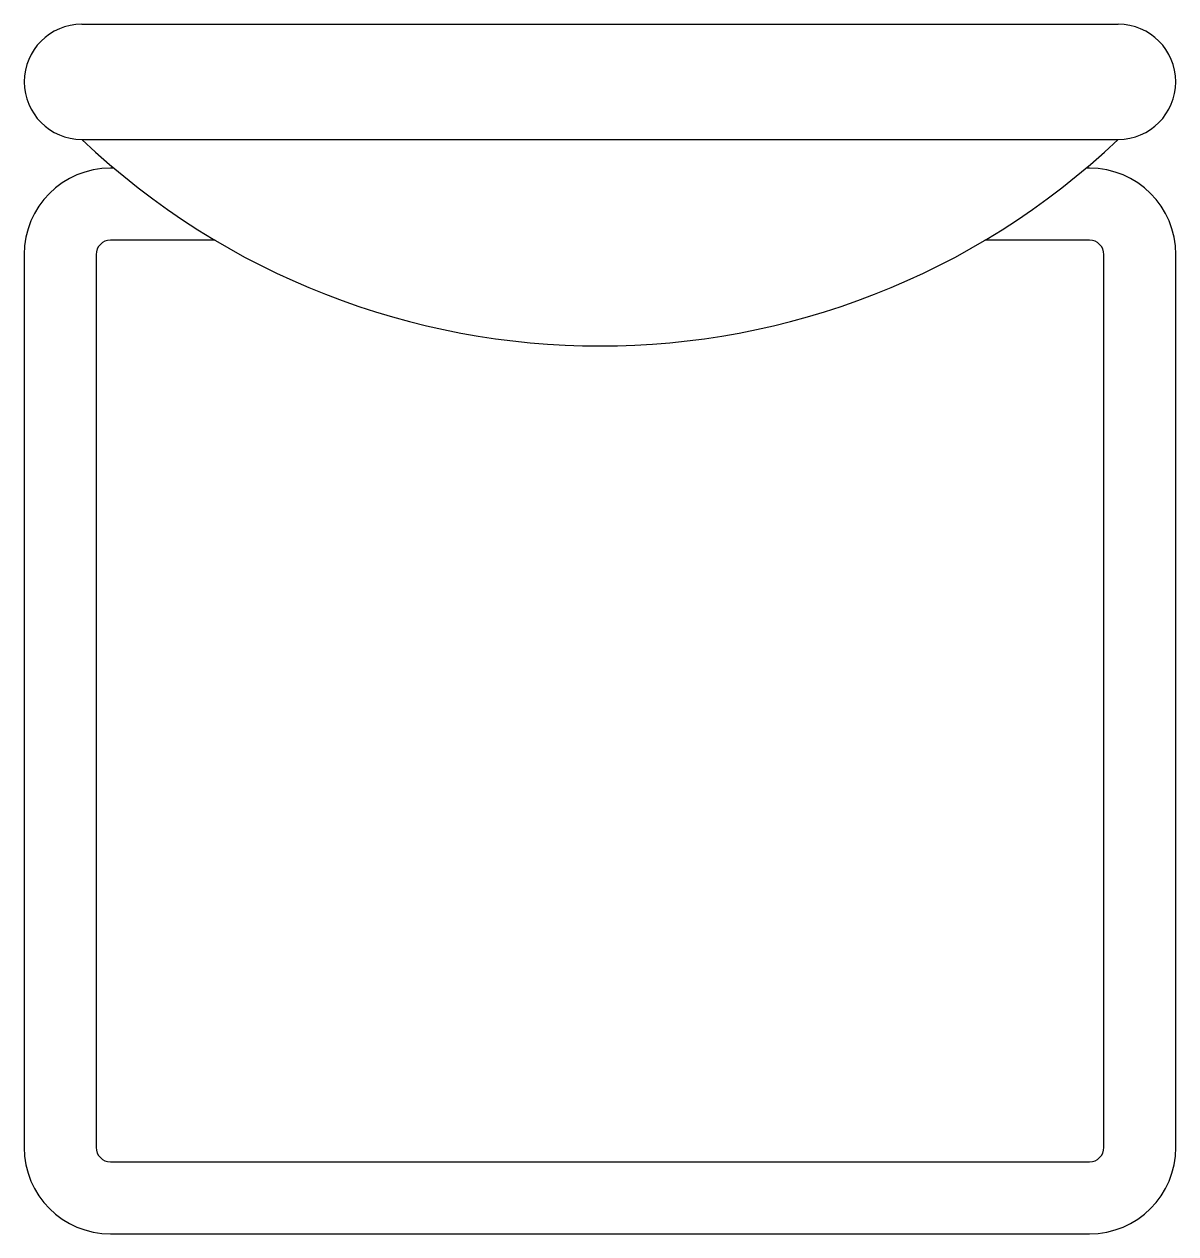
# Model space of a CAD drawing. Extents: x 8.773 to 9.173, y 31.546 to 31.966.
import ezdxf

# ---------------------------------------------------------------- set-up
doc = ezdxf.new("R2010")
doc.units = 0
doc.header["$MEASUREMENT"] = 0
doc.layers.add('A-MOBILIA', color=2, linetype='CONTINUOUS')

msp = doc.modelspace()

# ---------------------------------------------------------------- linework, layer by layer
at = {"layer": 'A-MOBILIA'}
for p, q in [((8.79300360920868, 31.96636938352192), (9.153003609208682, 31.96636938352192)), ((8.79300360920868, 31.92636938352192), (9.153003609208682, 31.92636938352192)), ((8.804184179047338, 31.91636938352192), (8.803003609208682, 31.91636938352192)), ((9.143003609208682, 31.91636938352192), (9.141823039370026, 31.91636938352192)), ((8.839306189637474, 31.89136938352192), (8.803003609208682, 31.89136938352192)), ((9.143003609208682, 31.89136938352192), (9.10670102877989, 31.89136938352192)), ((8.773003609208681, 31.88636938352192), (8.773003609208683, 31.57636938352192)), ((8.798003609208683, 31.88636938352192), (8.798003609208683, 31.57636938352192)), ((9.148003609208681, 31.57636938352192), (9.148003609208681, 31.88636938352192)), ((9.173003609208683, 31.57636938352192), (9.173003609208683, 31.88636938352192)), ((8.803003609208682, 31.57136938352192), (9.143003609208684, 31.57136938352192)), ((8.803003609208682, 31.54636938352192), (9.143003609208684, 31.54636938352192))]:
    msp.add_line(p, q, dxfattribs=at)
for centre, radius, start, end in [((8.79300360920868, 31.94636938352192), 0.02, 90, 270), ((9.153003609208682, 31.94636938352192), 0.02, 270, 90), ((8.973003609208682, 32.11636938352191), 0.261725046566048, 226.548157698978, 313.4518423010221), ((8.803003609208682, 31.88636938352192), 0.03, 90, 180), ((9.143003609208682, 31.88636938352192), 0.03, 0, 90), ((8.803003609208682, 31.88636938352192), 0.005, 90, 180), ((9.143003609208682, 31.88636938352192), 0.005, 0, 90), ((8.803003609208682, 31.57636938352192), 0.03, 180, 270), ((8.803003609208682, 31.57636938352192), 0.004999999999999998, 180, 270), ((9.143003609208684, 31.57636938352192), 0.03, 270, 0), ((9.143003609208684, 31.57636938352192), 0.004999999999999998, 270, 0)]:
    msp.add_arc(centre, radius, start, end, dxfattribs=at)

doc.saveas('drawing.dxf')
